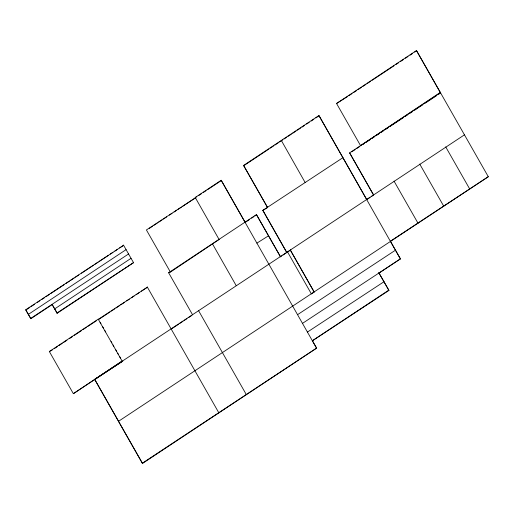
<?xml version="1.0" encoding="UTF-8"?>
<svg xmlns="http://www.w3.org/2000/svg" width="514" height="514" viewBox="0 0 514 514"><rect width="100%" height="100%" fill="white"/><g stroke="black" fill="none" stroke-linecap="round" stroke-linejoin="round"><path stroke-width="0.77" d="M438.693 94.242L440.697 92.912L440.28 92.443L360.558 145.629L336.548 103.487L416.475 50.545L488.3 176.713L390.344 241.233M52.267 304.519L30.846 318.712L25.7 309.781L123.656 245.268M182.772 206.236L195.487 197.813L146.406 229.951L170.417 272.086L219.086 239.479L195.23 197.479L221.193 180.279L245.204 222.414L249.656 219.465M243.591 165.444L267.601 207.579L243.591 165.444L318.937 115.528L366.752 199.567L370.022 197.395M347.413 96.664L336.548 103.487M348.749 95.784L352.077 93.58M353.407 92.693L356.742 90.49M358.072 89.603L361.4 87.399M362.736 86.519L366.064 84.309M367.394 83.429L370.729 81.225M372.059 80.338L394.039 65.779M396.037 64.456L398.703 62.689M400.702 61.365L403.361 59.605M405.36 58.281L408.026 56.514M410.024 55.191L412.691 53.424M414.689 52.1L416.687 50.777M26.574 309.576L29.921 307.359M31.264 306.472L34.611 304.256M37.291 302.483L39.963 300.703M41.975 299.373L44.654 297.6M45.99 296.713L49.338 294.496M50.68 293.61L64.07 284.737M66.075 283.407L69.422 281.19M70.765 280.303L74.112 278.087M75.449 277.2L78.796 274.984M81.475 273.21L93.529 265.224M94.865 264.337L98.213 262.121M99.549 261.234L108.255 255.471M110.266 254.134L112.939 252.361M114.95 251.031L117.629 249.258M119.633 247.928L122.981 245.711M196.766 196.836L195.23 197.479M198.764 195.513L201.424 193.746M203.422 192.422L206.088 190.662M207.418 189.775L220.731 180.954M244.458 165.238L268.912 149.041M270.236 148.16L273.538 145.976M274.861 145.096L278.17 142.911M279.487 142.031L282.796 139.847M284.113 138.966L286.761 137.219M288.084 136.345L291.387 134.154M292.71 133.28L296.013 131.089M297.336 130.215L300.639 128.025M301.962 127.151L304.603 125.397M306.588 124.086L309.229 122.332M311.214 121.021L313.855 119.267M315.84 117.95L318.487 116.203M149.291 228.415L152.639 226.192M153.982 225.305L157.329 223.089M158.665 222.202L162.013 219.986M163.356 219.099L166.703 216.882M169.376 215.109L172.055 213.336M174.066 212.006L176.745 210.226M178.082 209.339L181.429 207.123M30.641 318.474L128.59 253.961M56.958 313.007L133.531 262.654L57.163 313.244L52.023 304.314M98.225 319.168L122.236 361.303L73.361 393.679L49.35 351.544L98.225 319.168L98.585 319.541L109.964 312.004M98.373 319.31L147.454 287.165L141.427 291.162M192.641 314.902L168.631 272.767L256.447 214.595L280.458 256.73L256.447 214.595M286.619 252.278L262.815 210.38L342.947 157.663M373.415 194.78L349.616 152.876L440.485 92.681M52.235 350.008L49.35 351.544M54.246 348.678L57.594 346.455M58.93 345.569L62.278 343.352M63.614 342.465L66.961 340.249M69.641 338.475L72.32 336.702M74.331 335.372L81.694 330.489M83.03 329.602L86.378 327.386M87.721 326.499L96.42 320.736M111.3 311.118L114.648 308.901M115.991 308.014L119.338 305.798M120.674 304.911L124.69 302.245M126.701 300.915L129.38 299.142M131.385 297.812L134.064 296.038M136.075 294.708L139.422 292.492M170.166 272.124L168.631 272.767M251.564 218.199L253.473 216.934M254.745 216.092L256.659 214.826M262.815 210.38L267.685 207.521M351.827 151.784L355.168 149.574M356.504 148.687L359.845 146.471M362.518 144.704L364.522 143.374M365.859 142.487L369.868 139.834M371.873 138.504L374.545 136.737M376.55 135.407L379.223 133.634M381.227 132.31L383.9 130.537M385.237 129.65L388.578 127.44M389.914 126.553L403.278 117.7M405.283 116.376L407.955 114.603M409.96 113.273L412.633 111.506M414.637 110.176L417.978 107.966M419.315 107.079L422.656 104.862M425.329 103.096L436.688 95.572M256.897 243.135L268.559 235.778M312.319 340.564L316.611 348.119L142.5 463.455L94.685 379.422L464.495 134.816M94.685 379.422L122.782 361.181M171.914 328.632L178.461 324.302M179.765 323.434L183.042 321.263M184.353 320.395L186.968 318.661M188.934 317.363L191.549 315.628M280.284 256.846L281.614 255.966M282.944 255.085L286.259 252.888M287.487 252.072L290.821 249.868M371.333 196.528L373.299 195.23M311.555 293.802L313.559 292.472M297.542 314.677L395.497 250.164M302.483 323.377L400.438 258.863L379.011 273.056M307.423 332.076L383.997 281.723M388.725 290.185L312.364 340.776L388.937 290.423L378.844 272.793L388.937 290.423M142.294 463.223L316.611 348.119M488.3 176.713L118.49 421.319L142.5 463.455M469.719 189.023L445.709 146.888M443.755 206.223L419.745 164.088M418.043 223.256L394.032 181.121M349.616 152.876L373.235 194.324M281.473 140.72L305.065 182.386M287.589 252.008L311.388 293.912M219.028 239.383L219.292 239.71M126.123 249.611L28.379 314.369M131.064 258.311L54.696 308.895M246.354 394.662L198.545 310.623M218.868 412.87L147.248 286.934M122.383 361.445L122.024 361.072L73.361 393.679M25.7 309.781L30.846 318.712M416.475 50.545L440.28 92.443M390.556 241.464L400.438 258.863M318.937 115.528L400.226 258.626M263.02 210.612L286.433 251.828M221.193 180.279L316.406 347.882M212.411 243.764L236.215 285.668M123.444 245.03L133.531 262.654M100.146 322.291L100.924 323.666M102.485 326.416L103.655 328.472M104.824 330.534L105.608 331.909M111.069 341.527L111.853 342.896M113.022 344.958L113.8 346.333M115.753 349.771L116.53 351.139M117.706 353.202L118.483 354.576M119.653 356.639L120.437 358.007M52.229 304.551L57.163 313.244M94.897 379.653L118.31 420.87M290.384 250.151L314.189 292.055L290.384 250.151"/></g></svg>
